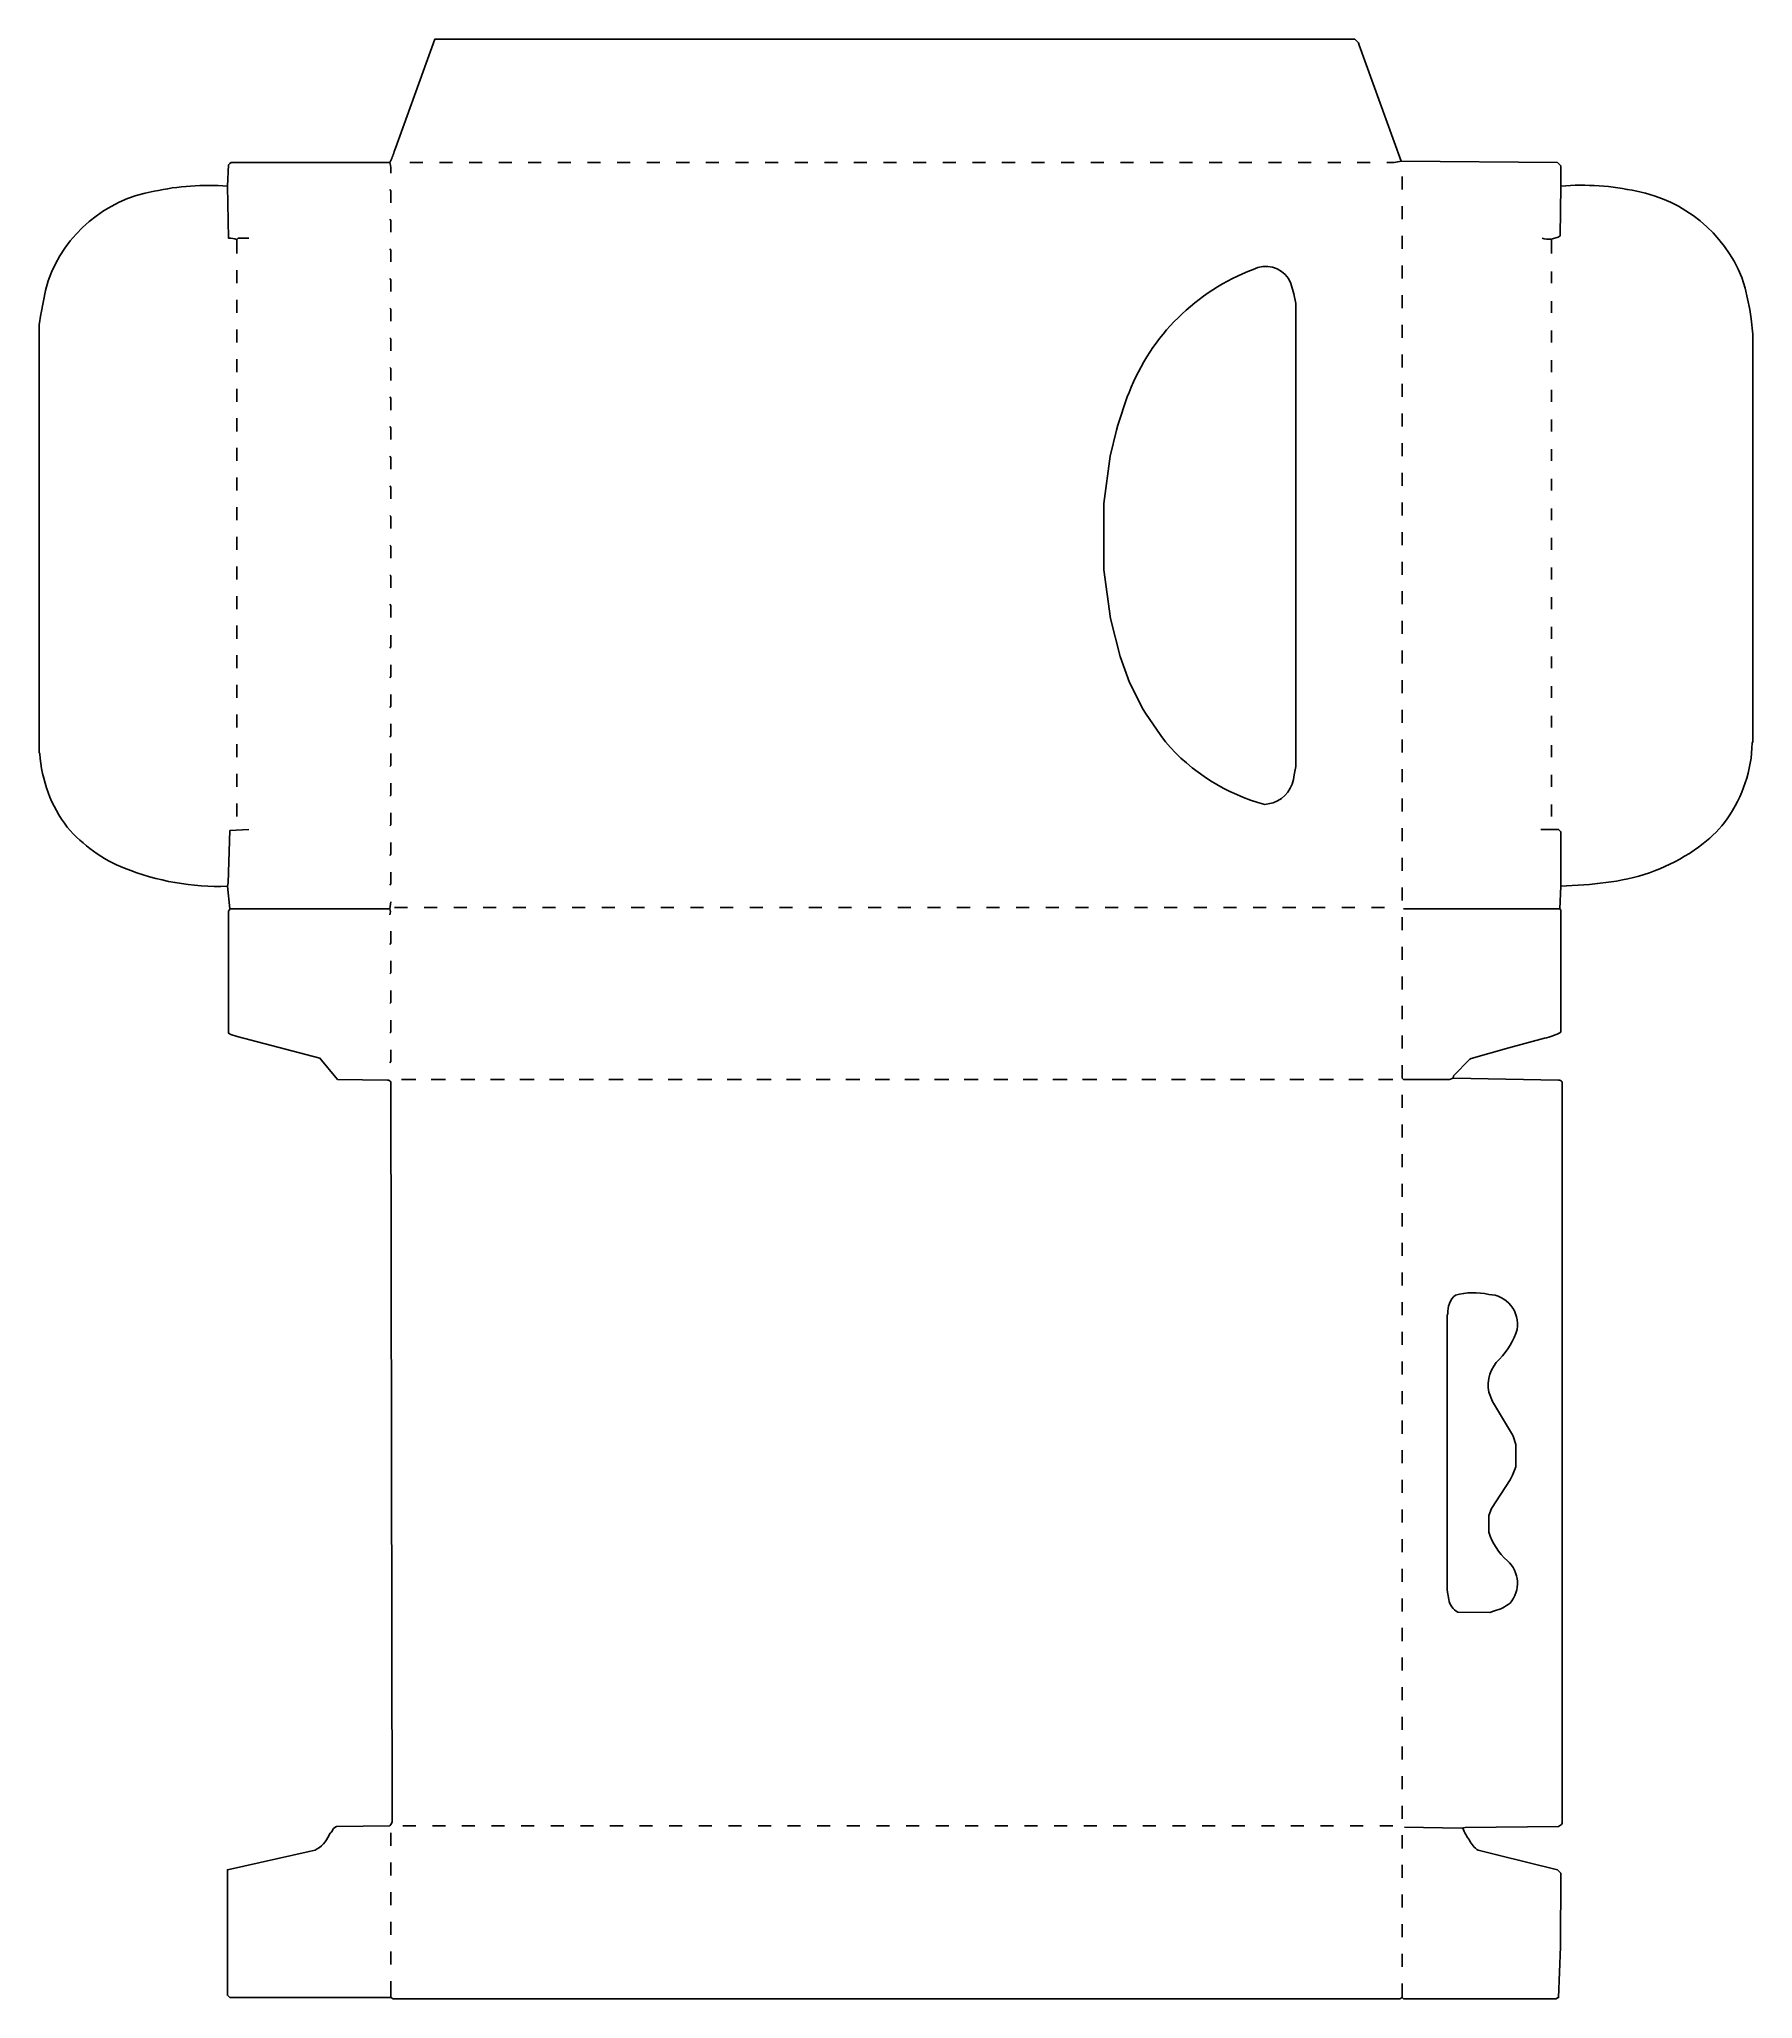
# Model space of a CAD drawing. Extents: x 74 to 1521, y 85 to 1739.
import ezdxf

# ---------------------------------------------------------------- set-up
doc = ezdxf.new("R2010")
doc.units = 0
doc.layers.get('0').update_dxf_attribs({"linetype": 'CONTINUOUS'})

msp = doc.modelspace()

# ---------------------------------------------------------------- linework, layer by layer
at = {"color": 250, "linetype": 'CONTINUOUS'}
for points in [[(370, 1635, 0.076612), (373.7, 1644.1), (374.8, 1647.1), (408, 1739), (1185, 1739), (1188, 1736), (1188.7, 1733.9), (1224, 1636)], [(371, 1626, 0.083987), (370, 1635), (236, 1635), (235, 1634), (234, 1633), (233, 1615), (234, 1571, -0.070182), (241, 1570), (242, 1571), (251, 1571)], [(1343, 1571, 0.211151), (1358.3, 1572.9), (1359, 1615), (1359, 1632), (1356, 1635), (1224, 1636, -0.08251), (1212, 1635)], [(233, 1024, -0.102355), (146.1, 1039.2, -0.11963), (97.76, 1073.82, -0.147865), (74.560976, 1135.95122), (74, 1137), (74, 1498), (75.439024, 1506.95122), (75.58, 1508.06), (79.352941, 1526.911765), (81.7, 1535.1, -0.27217), (171.076923, 1610.615385, -0.073338), (233, 1615)], [(1359, 1024), (1382.975138, 1025.472376), (1405.932432, 1028.405405), (1410.923077, 1029.384615, 0.119646), (1479, 1060, 0.080333), (1499.2, 1080.9, 0.151232), (1520.458824, 1144.964706), (1521, 1146), (1521, 1490), (1519.541176, 1502.964706), (1518.569231, 1510.946154), (1514.647059, 1528.911765), (1511.7, 1537.9, 0.254527), (1422.923077, 1610.615385, 0.075713), (1359, 1615)], [(1109, 1093), (1115.94, 1094.42, 0.306205), (1133.58, 1118.06), (1135, 1125), (1135, 1516), (1133.569231, 1523.946154), (1130.8, 1532.9), (1129, 1537, 0.377121), (1099.1, 1544.7, 0.212738), (994.3, 1440.9), (992.8, 1437.1), (984.7, 1413.1), (983.647059, 1409.088235), (978.405405, 1386.932432), (973, 1347), (973, 1291), (978.615385, 1249.923077), (986.7, 1217.9), (994.8, 1195.9), (1006.230769, 1173.153846), (1008.2, 1170.1), (1021.243902, 1151.195122), (1025, 1146, 0.151987), (1109, 1093)], [(251, 1072), (235, 1071), (233.511616, 1027.0111), (233, 1024), (235, 1005), (234.8, 1004.1), (234, 1003), (234, 900), (235.9, 898.8), (241.088235, 897.352941), (311, 879), (326, 861), (367.988649, 860.511892, -0.17337), (371, 859), (372, 234), (371, 232), (370, 231), (325.010628, 230.511101, 0.20119), (321, 226, 0.115121), (318.8, 223.1, -0.173659), (306.923077, 210.384615), (301.911765, 209.352941), (233, 194), (233, 88), (235, 86), (371, 86), (373, 85), (1223, 85), (1225, 86), (1226, 85), (1355, 85), (1356.1, 85.7), (1357.002159, 86.046411), (1358.488384, 128.9889), (1359, 191), (1356, 194), (1304.923077, 206.615385), (1289.088235, 210.352941, -0.152517), (1281.769231, 218.846154, -0.066864), (1276, 229)], [(1268, 862), (1268.3, 863.9), (1282, 878), (1283.1, 878.8), (1315.088235, 887.647059), (1345.1, 895.7, 0.068543), (1359, 901), (1359, 1004), (1358, 1005), (1359, 1024), (1359, 1070), (1357, 1072), (1342, 1072)], [(1227, 230), (1275, 229), (1278.006171, 229.506327), (1356.993829, 230.493673, 0.113217), (1360, 233), (1360, 859, 0.21491), (1356.994383, 860.505746), (1268, 862), (1265, 861), (1226, 861), (1225, 862), (1225, 873)], [(1299, 411), (1302.911765, 412.352941, 0.099131), (1316, 419, 0.409607), (1313.752212, 454.783186, -0.132937), (1298, 479), (1298, 493), (1300.3, 498.9), (1316.2, 522.9), (1318.2, 526.9), (1321, 534), (1321, 553), (1318.7, 559.9), (1318.2, 561.1), (1301.2, 589.1), (1298, 597, -0.248752), (1307, 625, 0.124571), (1322, 650, 0.455671), (1297.955446, 679.554455, 0.12309), (1270, 679, 0.251522), (1263.58, 663.06), (1263, 662), (1263, 430), (1264.430769, 422.053846, 0.275312), (1272.017197, 411.481529), (1299, 411)]]:
    msp.add_lwpolyline(points, format="xyb", dxfattribs=at)
for points in [[(387, 1635), (398, 1635)], [(412, 1635), (423, 1635)], [(437, 1635), (448, 1635)], [(462, 1635), (473, 1635)], [(487, 1635), (498, 1635)], [(512, 1635), (523, 1635)], [(537, 1635), (548, 1635)], [(562, 1635), (573, 1635)], [(587, 1635), (598, 1635)], [(612, 1635), (623, 1635)], [(637, 1635), (648, 1635)], [(662, 1635), (673, 1635)], [(687, 1635), (698, 1635)], [(712, 1635), (723, 1635)], [(737, 1635), (748, 1635)], [(762, 1635), (773, 1635)], [(787, 1635), (798, 1635)], [(812, 1635), (823, 1635)], [(837, 1635), (848, 1635)], [(862, 1635), (873, 1635)], [(887, 1635), (898, 1635)], [(912, 1635), (923, 1635)], [(937, 1635), (948, 1635)], [(962, 1635), (973, 1635)], [(987, 1635), (998, 1635)], [(1012, 1635), (1023, 1635)], [(1037, 1635), (1048, 1635)], [(1062, 1635), (1073, 1635)], [(1087, 1635), (1098, 1635)], [(1112, 1635), (1123, 1635)], [(1137, 1635), (1148, 1635)], [(1162, 1635), (1173, 1635)], [(1187, 1635), (1198, 1635)], [(1225, 1612), (1225, 1623)], [(1225, 1587), (1225, 1598)], [(1225, 1562), (1225, 1573)], [(241, 1558), (241, 1570)], [(1351, 1558), (1351, 1570)], [(241, 1533), (241, 1544)], [(1225, 1537), (1225, 1548)], [(1351, 1533), (1351, 1543)], [(1225, 1512), (1225, 1523)], [(241, 1508), (241, 1519)], [(1351, 1508), (1351, 1518)], [(241, 1483), (241, 1494)], [(1225, 1487), (1225, 1498)], [(1351, 1483), (1351, 1493)], [(1225, 1462), (1225, 1473)], [(241, 1458), (241, 1469)], [(1351, 1458), (1351, 1468)], [(241, 1433), (241, 1444)], [(1225, 1437), (1225, 1448)], [(1351, 1433), (1351, 1443)], [(1225, 1412), (1225, 1423)], [(241, 1408), (241, 1419)], [(1351, 1408), (1351, 1418)], [(241, 1383), (241, 1394)], [(1225, 1387), (1225, 1398)], [(1351, 1383), (1351, 1393)], [(1225, 1362), (1225, 1373)], [(241, 1358), (241, 1369)], [(1351, 1358), (1351, 1368)], [(241, 1333), (241, 1344)], [(1225, 1337), (1225, 1348)], [(1351, 1333), (1351, 1343)], [(241, 1308), (241, 1319)], [(1225, 1312), (1225, 1323)], [(1351, 1308), (1351, 1318)], [(241, 1283), (241, 1294)], [(1225, 1287), (1225, 1298)], [(1351, 1283), (1351, 1293)], [(241, 1258), (241, 1269)], [(1225, 1262), (1225, 1273)], [(1351, 1258), (1351, 1268)], [(241, 1233), (241, 1244)], [(1225, 1237), (1225, 1248)], [(1351, 1233), (1351, 1243)], [(241, 1208), (241, 1219)], [(1225, 1212), (1225, 1223)], [(1351, 1208), (1351, 1218)], [(241, 1183), (241, 1194)], [(1225, 1187), (1225, 1198)], [(1351, 1183), (1351, 1193)], [(241, 1158), (241, 1169)], [(1225, 1162), (1225, 1173)], [(1351, 1158), (1351, 1168)], [(241, 1133), (241, 1144)], [(1225, 1137), (1225, 1148)], [(1351, 1133), (1351, 1143)], [(241, 1108), (241, 1119)], [(1225, 1112), (1225, 1123)], [(1351, 1108), (1351, 1118)], [(241, 1083), (241, 1094)], [(1225, 1087), (1225, 1098)], [(1351, 1083), (1351, 1093)], [(1225, 1062), (1225, 1073)], [(1225, 1037), (1225, 1048)], [(1225, 1012), (1225, 1023)], [(235, 1005), (370, 1005)], [(374, 1006), (385, 1006)], [(399, 1006), (410, 1006)], [(424, 1006), (435, 1006)], [(449, 1006), (460, 1006)], [(474, 1006), (485, 1006)], [(499, 1006), (510, 1006)], [(524, 1006), (535, 1006)], [(549, 1006), (560, 1006)], [(574, 1006), (585, 1006)], [(599, 1006), (610, 1006)], [(624, 1006), (635, 1006)], [(649, 1006), (660, 1006)], [(674, 1006), (685, 1006)], [(699, 1006), (710, 1006)], [(724, 1006), (735, 1006)], [(749, 1006), (760, 1006)], [(774, 1006), (785, 1006)], [(799, 1006), (810, 1006)], [(824, 1006), (835, 1006)], [(849, 1006), (860, 1006)], [(874, 1006), (885, 1006)], [(899, 1006), (910, 1006)], [(924, 1006), (935, 1006)], [(949, 1006), (960, 1006)], [(974, 1006), (985, 1006)], [(999, 1006), (1010, 1006)], [(1024, 1006), (1035, 1006)], [(1049, 1006), (1060, 1006)], [(1074, 1006), (1085, 1006)], [(1099, 1006), (1110, 1006)], [(1124, 1006), (1135, 1006)], [(1149, 1006), (1160, 1006)], [(1174, 1006), (1185, 1006)], [(1199, 1006), (1210, 1006)], [(1225, 987), (1225, 998)], [(1226, 1005), (1358, 1005)], [(1225, 962), (1225, 973)], [(1225, 937), (1225, 948)], [(1225, 912), (1225, 923)], [(1225, 887), (1225, 898)], [(380, 861), (392, 861)], [(405, 861), (417, 861)], [(430, 861), (442, 861)], [(455, 861), (467, 861)], [(480, 861), (492, 861)], [(505, 861), (517, 861)], [(530, 861), (542, 861)], [(555, 861), (567, 861)], [(580, 861), (592, 861)], [(605, 861), (617, 861)], [(630, 861), (642, 861)], [(655, 861), (667, 861)], [(680, 861), (692, 861)], [(705, 861), (717, 861)], [(730, 861), (742, 861)], [(755, 861), (767, 861)], [(780, 861), (792, 861)], [(805, 861), (817, 861)], [(830, 861), (842, 861)], [(855, 861), (867, 861)], [(880, 861), (892, 861)], [(905, 861), (917, 861)], [(930, 861), (942, 861)], [(955, 861), (967, 861)], [(980, 861), (992, 861)], [(1005, 861), (1017, 861)], [(1030, 861), (1042, 861)], [(1055, 861), (1067, 861)], [(1080, 861), (1092, 861)], [(1105, 861), (1117, 861)], [(1130, 861), (1142, 861)], [(1155, 861), (1167, 861)], [(1180, 861), (1192, 861)], [(1205, 861), (1217, 861)], [(1225, 837), (1225, 848)], [(1225, 812), (1225, 823)], [(1225, 787), (1225, 798)], [(1225, 762), (1225, 773)], [(1225, 737), (1225, 748)], [(1225, 712), (1225, 723)], [(1225, 687), (1225, 698)], [(1225, 662), (1225, 673)], [(1225, 637), (1225, 648)], [(1225, 612), (1225, 623)], [(1225, 587), (1225, 598)], [(1225, 562), (1225, 573)], [(1225, 537), (1225, 548)], [(1225, 512), (1225, 523)], [(1225, 487), (1225, 498)], [(1225, 462), (1225, 473)], [(1225, 437), (1225, 448)], [(1225, 412), (1225, 423)], [(1225, 387), (1225, 398)], [(1225, 362), (1225, 373)], [(1225, 337), (1225, 348)], [(1225, 312), (1225, 323)], [(1225, 287), (1225, 298)], [(1225, 262), (1225, 273)], [(1225, 237), (1225, 248)], [(371, 214), (371, 225)], [(381, 231), (392, 231)], [(406, 231), (417, 231)], [(431, 231), (442, 231)], [(456, 231), (467, 231)], [(481, 231), (492, 231)], [(506, 231), (517, 231)], [(531, 231), (542, 231)], [(556, 231), (567, 231)], [(581, 231), (592, 231)], [(606, 231), (617, 231)], [(631, 231), (642, 231)], [(656, 231), (667, 231)], [(681, 231), (692, 231)], [(706, 231), (717, 231)], [(731, 231), (742, 231)], [(756, 231), (767, 231)], [(781, 231), (792, 231)], [(806, 231), (817, 231)], [(831, 231), (842, 231)], [(856, 231), (867, 231)], [(881, 231), (892, 231)], [(906, 231), (917, 231)], [(931, 231), (942, 231)], [(956, 231), (967, 231)], [(981, 231), (992, 231)], [(1006, 231), (1017, 231)], [(1031, 231), (1042, 231)], [(1056, 231), (1067, 231)], [(1081, 231), (1092, 231)], [(1106, 231), (1117, 231)], [(1131, 231), (1142, 231)], [(1156, 231), (1167, 231)], [(1181, 231), (1192, 231)], [(1206, 231), (1217, 231)], [(1225, 212), (1225, 223)], [(371, 189), (371, 200)], [(1225, 187), (1225, 198)], [(371, 164), (371, 175)], [(1225, 162), (1225, 173)], [(371, 139), (371, 150)], [(1225, 137), (1225, 148)], [(371, 114), (371, 125)], [(1225, 112), (1225, 123)], [(371, 86), (371, 100)], [(1225, 86), (1225, 98)]]:
    msp.add_lwpolyline(points, dxfattribs=at)
at = {"color": 251, "linetype": 'CONTINUOUS'}
for points in [[(371, 1601), (371, 1611), (370, 1612)], [(371, 1576), (371, 1586), (370, 1587)], [(371, 1551), (371, 1561), (370, 1562)], [(371, 1526), (371, 1536), (370, 1537)], [(371, 1501), (371, 1511), (370, 1512)], [(371, 1476), (371, 1486), (370, 1487)], [(371, 1451), (371, 1461), (370, 1462)], [(371, 1426), (371, 1436), (370, 1437)], [(371, 1401), (371, 1411), (370, 1412)], [(371, 1376), (371, 1386), (370, 1387)], [(371, 1351), (371, 1361), (370, 1362)], [(371, 1326), (371, 1336), (370, 1337)], [(371, 1301), (371, 1311), (370, 1312)], [(371, 1276), (371, 1286), (370, 1287)], [(371, 1251), (371, 1261), (370, 1262)]]:
    msp.add_lwpolyline(points, dxfattribs=at)
at = {"color": 252, "linetype": 'CONTINUOUS'}
for points in [[(370, 1225), (371, 1226), (371, 1236)], [(370, 1200), (371, 1201), (371, 1211)], [(370, 1175), (371, 1176), (371, 1186)], [(370, 1150), (371, 1151), (371, 1161)], [(370, 1125), (371, 1126), (371, 1136)], [(370, 1100), (371, 1101), (371, 1111)], [(370, 1075), (371, 1076), (371, 1086)], [(370, 1050), (371, 1051), (371, 1061)], [(370, 1025), (371, 1026), (371, 1036)], [(370, 975), (371, 976), (371, 986)], [(370, 950), (371, 951), (371, 961)], [(370, 925), (371, 926), (371, 936)], [(370, 900), (371, 901), (371, 911)], [(370, 875), (371, 876), (371, 886)]]:
    msp.add_lwpolyline(points, dxfattribs=at)
at = {"color": 251, "linetype": 'CONTINUOUS'}
msp.add_lwpolyline([(370, 1000, 0.256358), (370, 1005), (371, 1011)], format="xyb", dxfattribs=at)

doc.saveas('drawing.dxf')
